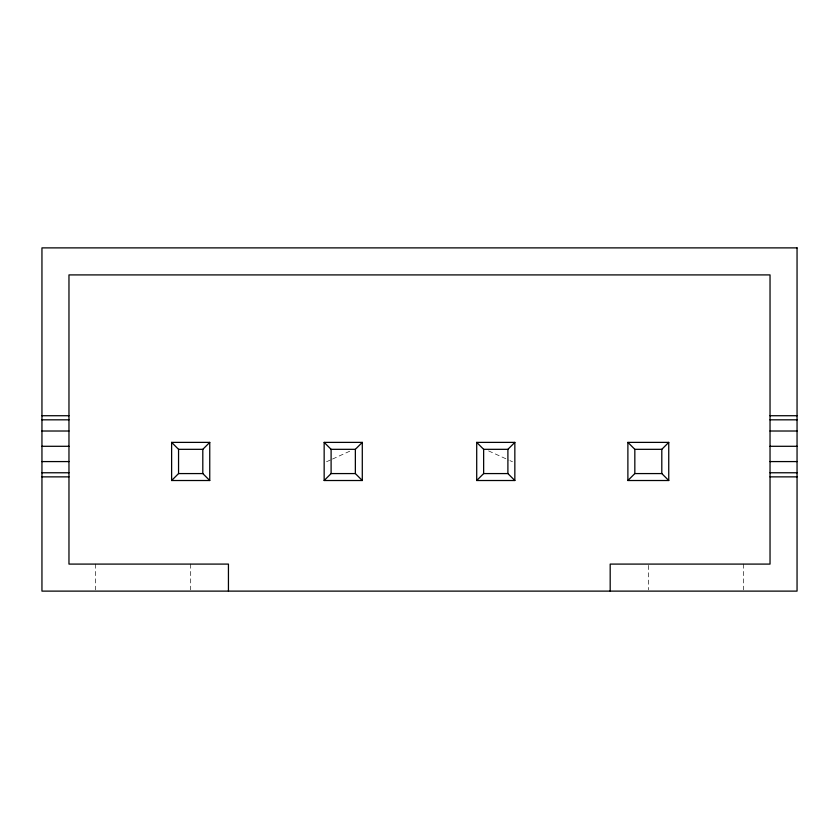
<?xml version="1.0" encoding="UTF-8"?>
<svg xmlns="http://www.w3.org/2000/svg" width="839" height="839" viewBox="0 0 839 839"><rect width="100%" height="100%" fill="white"/><g stroke="black" fill="none" stroke-linecap="round" stroke-linejoin="round"><path stroke-width="0.63" stroke-dasharray="4.2 3.15" d="M326.539 461.754L331.311 459.583M332.506 459.048L350.377 450.921M488.623 450.921L508.885 460.129M510.07 460.674L512.461 461.754M743.658 564.091L743.658 589.827M648.316 565.381L648.316 589.827M190.694 564.091L190.694 589.827M95.352 564.091L95.352 589.827"/><path stroke-width="1.26" d="M171.617 480.516L178.55 473.574L202.807 473.574L209.75 480.516L209.75 442.384L171.617 442.384L171.617 480.516L209.75 480.516M171.617 442.384L178.55 449.326L202.807 449.326L209.75 442.384M324.158 480.516L331.101 473.574L331.101 449.326L324.158 442.384L324.158 480.516L362.291 480.516L362.291 442.384L324.158 442.384M331.101 449.326L355.358 449.326L362.291 442.384M476.709 480.516L483.642 473.574L483.642 449.326L476.709 442.384L476.709 480.516L514.842 480.516L514.842 442.384L476.709 442.384M483.642 449.326L507.899 449.326L514.842 442.384M627.887 480.516L634.829 473.574L661.803 473.574L668.746 480.516L627.887 480.516L627.887 442.384L668.746 442.384L668.746 480.516M661.803 473.574L661.803 449.326L668.746 442.384M41.95 415.724L68.966 415.724M770.034 415.724L797.05 415.724M41.95 419.825L68.966 419.825M770.034 419.825L797.05 419.825M41.95 431.015L68.966 431.015M770.034 431.015L797.05 431.015M41.95 446.296L68.966 446.296M770.034 446.296L797.05 446.296M627.887 442.384L634.829 449.326L661.803 449.326M41.95 461.576L68.966 461.576M770.034 461.576L797.05 461.576M41.95 472.766L68.966 472.766M770.034 472.766L797.05 472.766M331.101 473.574L355.358 473.574L362.291 480.516M483.642 473.574L507.899 473.574L514.842 480.516M41.95 476.867L68.966 476.867M770.034 476.867L797.05 476.867M634.829 449.326L634.829 473.574M610.184 591.117L610.184 564.091L770.034 564.091L770.034 274.909L68.966 274.909L68.966 564.091L228.439 564.091L228.439 591.117M507.899 449.326L507.899 473.574M355.358 449.326L355.358 473.574M202.807 449.326L202.807 473.574M178.55 449.326L178.55 473.574M797.05 247.883L41.95 247.883L41.95 591.117L797.05 591.117L797.05 247.883"/></g></svg>
